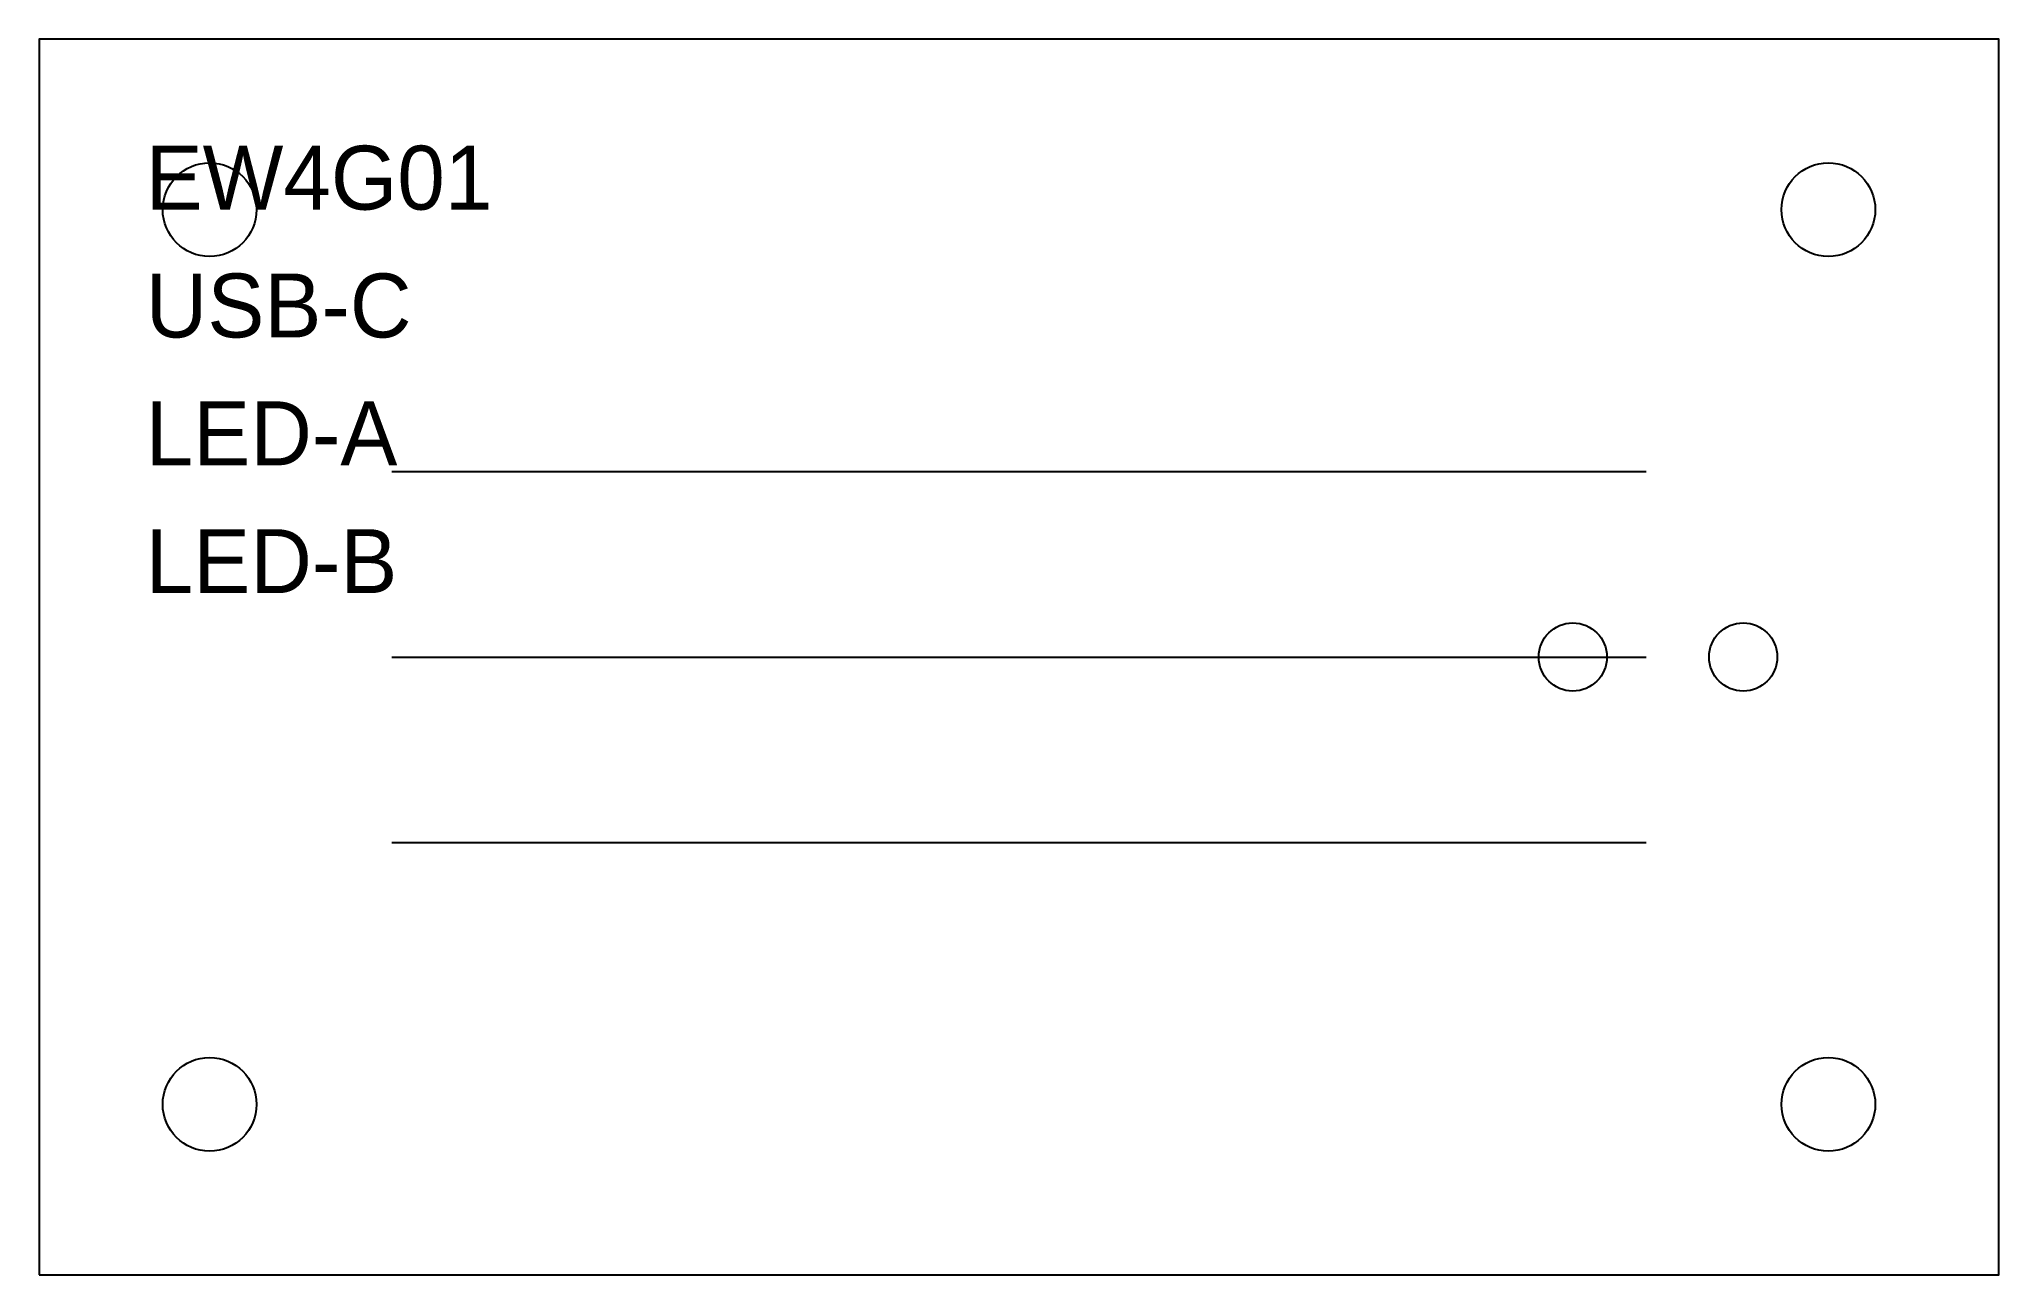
# Model space of a CAD drawing. Header units: metres. Extents: x 0 to 92, y 0 to 58.
import ezdxf

# ---------------------------------------------------------------- set-up
doc = ezdxf.new("R2010")
doc.units = ezdxf.units.M
for name, color, linetype in [('HOLE', 7, 'Continuous'), ('LABEL', 7, 'Continuous'), ('OUTLINE', 7, 'Continuous'), ('PORT', 7, 'Continuous')]:
    doc.layers.add(name, color=color, linetype=linetype)

msp = doc.modelspace()

# ---------------------------------------------------------------- linework, layer by layer
at = {"layer": 'HOLE'}
for centre, radius in [((8, 50), 2.2), ((84, 50), 2.2), ((72, 29), 1.6), ((80, 29), 1.6), ((8, 8), 2.2), ((84, 8), 2.2)]:
    msp.add_circle(centre, radius, dxfattribs=at)
at = {"layer": 'OUTLINE'}
msp.add_lwpolyline([(0, 0), (92, 0), (92, 58), (0, 58)], close=True, dxfattribs=at)
at = {"layer": 'PORT'}
for p, q in [((16.56, 37.7), (75.44, 37.7)), ((16.56, 29), (75.44, 29)), ((16.56, 20.3), (75.44, 20.3))]:
    msp.add_line(p, q, dxfattribs=at)

# ---------------------------------------------------------------- texts
at = {"layer": 'LABEL'}
for s, p in [('EW4G01', (5, 50)), ('USB-C', (5, 44)), ('LED-A', (5, 38)), ('LED-B', (5, 32))]:
    msp.add_text(s, height=3, dxfattribs=at).set_placement(p)

doc.saveas('drawing.dxf')
